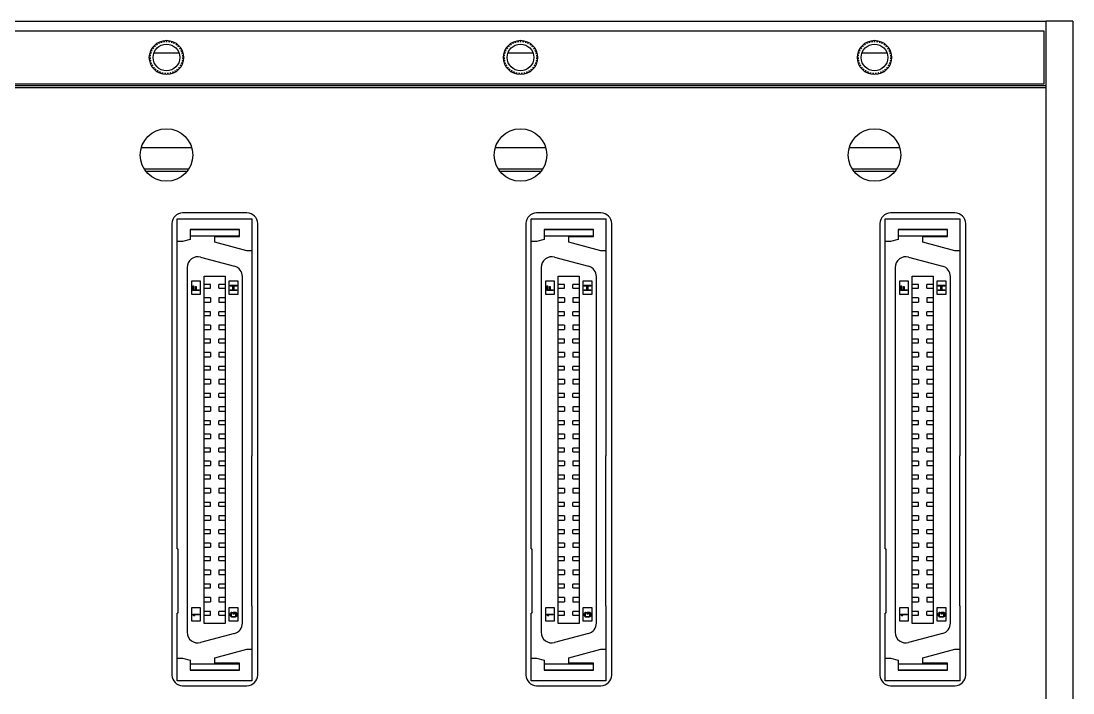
# Model space of a CAD drawing. Header units: inches. Extents: x 3 to 406, y 5 to 135.
# Drawn here: x 305.3 to 403.4, y 72 to 134.7 of the extents above; entities that cross this region are included whole.
import ezdxf

# ---------------------------------------------------------------- set-up
doc = ezdxf.new("R2010")
doc.units = ezdxf.units.IN
doc.header["$LTSCALE"] = 1.21
doc.header["$MEASUREMENT"] = 0
doc.linetypes.add('HIDDEN', pattern=[0.2, 0.1, -0.1])
for name, color, linetype in [('BSE72C_PCB_ADXF_CONTINUOUS_LINE', 7, 'CONTINUOUS'), ('BSEJ72C_4_001_DXF_HIDDEN_LINE', 7, 'CONTINUOUS'), ('BSEJ72C_4_00DXF_CONTINUOUS_LINE', 7, 'CONTINUOUS'), ('BSMJ712_4_00DXF_CONTINUOUS_LINE', 7, 'CONTINUOUS'), ('TE_1734101_5DXF_CONTINUOUS_LINE', 7, 'CONTINUOUS')]:
    doc.layers.add(name, color=color, linetype=linetype)

msp = doc.modelspace()

# ---------------------------------------------------------------- linework, layer by layer
at = {"layer": 'BSE72C_PCB_ADXF_CONTINUOUS_LINE', "color": 7, "linetype": 'Continuous'}
for p, q in [((316.964, 120.68), (320.829, 120.68)), ((349.964, 120.68), (353.829, 120.68)), ((382.964, 120.68), (386.829, 120.68))]:
    msp.add_line(p, q, dxfattribs=at)
at = {"layer": 'BSEJ72C_4_001_DXF_HIDDEN_LINE', "color": 8, "linetype": 'HIDDEN'}
for centre in [(318.896, 131.28), (351.896, 131.28), (384.896, 131.28)]:
    msp.add_circle(centre, 1.5, dxfattribs=at)
at = {"layer": 'BSEJ72C_4_00DXF_CONTINUOUS_LINE', "color": 7, "linetype": 'Continuous'}
for p, q in [((5.896, 134.68), (400.896, 134.68)), ((6.096, 133.78), (400.696, 133.78)), ((400.696, 133.78), (400.696, 128.78)), ((320.077, 131.68), (317.716, 131.68)), ((353.077, 131.68), (350.716, 131.68)), ((386.077, 131.68), (383.716, 131.68)), ((5.896, 128.68), (400.896, 128.68)), ((5.896, 128.48), (400.896, 128.48)), ((400.696, 128.78), (6.096, 128.78)), ((316.553, 122.88), (321.24, 122.88)), ((349.553, 122.88), (354.24, 122.88)), ((382.553, 122.88), (387.24, 122.88)), ((316.824, 120.88), (320.969, 120.88)), ((349.824, 120.88), (353.969, 120.88)), ((382.824, 120.88), (386.969, 120.88)), ((326.396, 116.78), (320.396, 116.78)), ((359.396, 116.78), (353.396, 116.78)), ((392.396, 116.78), (386.396, 116.78)), ((319.396, 115.78), (319.396, 73.68)), ((327.396, 73.68), (327.396, 115.78)), ((352.396, 115.78), (352.396, 73.68)), ((360.396, 73.68), (360.396, 115.78)), ((385.396, 115.78), (385.396, 73.68)), ((393.396, 73.68), (393.396, 115.78)), ((320.396, 72.68), (326.396, 72.68)), ((353.396, 72.68), (359.396, 72.68)), ((386.396, 72.68), (392.396, 72.68))]:
    msp.add_line(p, q, dxfattribs=at)
for centre, radius in [((318.896, 131.28), 1.6), ((318.896, 131.28), 1.25), ((351.896, 131.28), 1.6), ((351.896, 131.28), 1.25), ((384.896, 131.28), 1.6), ((384.896, 131.28), 1.25), ((318.896, 122.18), 2.45), ((351.896, 122.18), 2.45), ((384.896, 122.18), 2.45)]:
    msp.add_circle(centre, radius, dxfattribs=at)
for centre, radius, start, end in [((317.889, 130.059), 1.62, 90.00216, 96.40108), ((319.903, 130.059), 1.62, 83.59892, 89.99784), ((350.889, 130.059), 1.62, 90.00216, 96.40108), ((352.903, 130.059), 1.62, 83.59892, 89.99784), ((383.889, 130.059), 1.62, 90.00216, 96.40108), ((385.903, 130.059), 1.62, 83.59892, 89.99784), ((320.396, 115.78), 1, 90, 180), ((326.396, 115.78), 1, 0, 90), ((353.396, 115.78), 1, 90, 180), ((359.396, 115.78), 1, 0, 90), ((386.396, 115.78), 1, 90, 180), ((392.396, 115.78), 1, 0, 90), ((320.396, 73.68), 1, 180, 270), ((326.396, 73.68), 1, 270, 0), ((353.396, 73.68), 1, 180, 270), ((359.396, 73.68), 1, 270, 0), ((386.396, 73.68), 1, 180, 270), ((392.396, 73.68), 1, 270, 0)]:
    msp.add_arc(centre, radius, start, end, dxfattribs=at)
at = {"layer": 'BSMJ712_4_00DXF_CONTINUOUS_LINE', "color": 7, "linetype": 'Continuous'}
for p, q in [((403.396, 134.68), (400.896, 134.68)), ((400.896, 4.68), (400.896, 134.68)), ((400.896, 4.68), (400.896, 134.68)), ((403.396, 134.68), (403.396, 20.68))]:
    msp.add_line(p, q, dxfattribs=at)
at = {"layer": 'TE_1734101_5DXF_CONTINUOUS_LINE', "color": 7, "linetype": 'Continuous'}
for p, q in [((319.896, 116.23), (326.896, 116.23)), ((319.896, 85.44), (319.896, 116.23)), ((326.896, 94.13), (326.896, 116.23)), ((352.896, 116.23), (359.896, 116.23)), ((352.896, 85.44), (352.896, 116.23)), ((359.896, 94.13), (359.896, 116.23)), ((385.896, 116.23), (392.896, 116.23)), ((385.896, 85.44), (385.896, 116.23)), ((392.896, 94.13), (392.896, 116.23)), ((325.696, 115.235), (321.096, 115.235)), ((321.096, 115.235), (321.096, 114.31)), ((325.696, 115.195), (321.096, 115.195)), ((325.696, 114.585), (325.696, 115.235)), ((358.696, 115.235), (354.096, 115.235)), ((354.096, 115.235), (354.096, 114.31)), ((358.696, 115.195), (354.096, 115.195)), ((358.696, 114.585), (358.696, 115.235)), ((391.696, 115.235), (387.096, 115.235)), ((387.096, 115.235), (387.096, 114.31)), ((391.696, 115.195), (387.096, 115.195)), ((391.696, 114.585), (391.696, 115.235)), ((320.396, 114.122), (319.896, 114.122)), ((321.096, 114.31), (320.396, 114.122)), ((325.696, 114.624), (321.096, 114.624)), ((323.396, 114.585), (325.696, 114.585)), ((323.396, 114.063), (323.396, 114.585)), ((326.396, 113.259), (323.396, 114.063)), ((353.396, 114.122), (352.896, 114.122)), ((354.096, 114.31), (353.396, 114.122)), ((358.696, 114.624), (354.096, 114.624)), ((356.396, 114.585), (358.696, 114.585)), ((356.396, 114.063), (356.396, 114.585)), ((359.396, 113.259), (356.396, 114.063)), ((386.396, 114.122), (385.896, 114.122)), ((387.096, 114.31), (386.396, 114.122)), ((391.696, 114.624), (387.096, 114.624)), ((389.396, 114.585), (391.696, 114.585)), ((389.396, 114.063), (389.396, 114.585)), ((392.396, 113.259), (389.396, 114.063)), ((326.896, 113.259), (326.396, 113.259)), ((359.896, 113.259), (359.396, 113.259)), ((392.896, 113.259), (392.396, 113.259)), ((322.08, 112.656), (325.23, 111.812)), ((355.08, 112.656), (358.23, 111.812)), ((388.08, 112.656), (391.23, 111.812)), ((320.821, 111.69), (320.821, 77.67)), ((322.421, 110.87), (324.371, 110.87)), ((322.421, 78.49), (322.421, 110.87)), ((324.371, 110.87), (324.371, 78.49)), ((325.971, 78.514), (325.971, 110.846)), ((353.821, 111.69), (353.821, 77.67)), ((355.421, 110.87), (357.371, 110.87)), ((355.421, 78.49), (355.421, 110.87)), ((357.371, 110.87), (357.371, 78.49)), ((358.971, 78.514), (358.971, 110.846)), ((386.821, 111.69), (386.821, 77.67)), ((388.421, 110.87), (390.371, 110.87)), ((388.421, 78.49), (388.421, 110.87)), ((390.371, 110.87), (390.371, 78.49)), ((391.971, 78.514), (391.971, 110.846)), ((321.246, 110.45), (322.046, 110.45)), ((321.246, 109.18), (321.246, 110.45)), ((321.346, 109.98), (321.423, 109.98)), ((321.346, 109.53), (321.346, 109.98)), ((321.423, 109.98), (321.423, 109.605)), ((321.589, 109.93), (321.665, 109.93)), ((321.589, 109.605), (321.589, 109.93)), ((321.665, 109.93), (321.665, 109.605)), ((322.046, 110.45), (322.046, 109.18)), ((323.006, 110.09), (322.421, 110.09)), ((323.006, 109.75), (323.006, 110.09)), ((324.371, 110.09), (323.786, 110.09)), ((323.786, 109.75), (323.786, 110.09)), ((324.746, 110.45), (325.546, 110.45)), ((324.746, 109.18), (324.746, 110.45)), ((324.846, 110.03), (325.446, 110.03)), ((324.846, 109.955), (324.846, 110.03)), ((325.089, 109.955), (324.846, 109.955)), ((325.089, 109.605), (325.089, 109.955)), ((325.446, 109.955), (325.165, 109.955)), ((325.165, 109.955), (325.165, 109.605)), ((325.446, 110.03), (325.446, 109.955)), ((325.546, 110.45), (325.546, 109.18)), ((354.246, 110.45), (355.046, 110.45)), ((354.246, 109.18), (354.246, 110.45)), ((354.346, 109.98), (354.423, 109.98)), ((354.346, 109.53), (354.346, 109.98)), ((354.423, 109.98), (354.423, 109.605)), ((354.589, 109.93), (354.665, 109.93)), ((354.589, 109.605), (354.589, 109.93)), ((354.665, 109.93), (354.665, 109.605)), ((355.046, 110.45), (355.046, 109.18)), ((356.006, 110.09), (355.421, 110.09)), ((356.006, 109.75), (356.006, 110.09)), ((357.371, 110.09), (356.786, 110.09)), ((356.786, 109.75), (356.786, 110.09)), ((357.746, 110.45), (358.546, 110.45)), ((357.746, 109.18), (357.746, 110.45)), ((357.846, 110.03), (358.446, 110.03)), ((357.846, 109.955), (357.846, 110.03)), ((358.089, 109.955), (357.846, 109.955)), ((358.089, 109.605), (358.089, 109.955)), ((358.446, 109.955), (358.165, 109.955)), ((358.165, 109.955), (358.165, 109.605)), ((358.446, 110.03), (358.446, 109.955)), ((358.546, 110.45), (358.546, 109.18)), ((387.246, 110.45), (388.046, 110.45)), ((387.246, 109.18), (387.246, 110.45)), ((387.346, 109.98), (387.423, 109.98)), ((387.346, 109.53), (387.346, 109.98)), ((387.423, 109.98), (387.423, 109.605)), ((387.589, 109.93), (387.665, 109.93)), ((387.589, 109.605), (387.589, 109.93)), ((387.665, 109.93), (387.665, 109.605)), ((388.046, 110.45), (388.046, 109.18)), ((389.006, 110.09), (388.421, 110.09)), ((389.006, 109.75), (389.006, 110.09)), ((390.371, 110.09), (389.786, 110.09)), ((389.786, 109.75), (389.786, 110.09)), ((390.746, 110.45), (391.546, 110.45)), ((390.746, 109.18), (390.746, 110.45)), ((390.846, 110.03), (391.446, 110.03)), ((390.846, 109.955), (390.846, 110.03)), ((391.089, 109.955), (390.846, 109.955)), ((391.089, 109.605), (391.089, 109.955)), ((391.446, 109.955), (391.165, 109.955)), ((391.165, 109.955), (391.165, 109.605)), ((391.446, 110.03), (391.446, 109.955)), ((391.546, 110.45), (391.546, 109.18)), ((322.046, 109.18), (321.246, 109.18)), ((321.946, 109.53), (321.346, 109.53)), ((321.423, 109.605), (321.589, 109.605)), ((321.665, 109.605), (321.946, 109.605)), ((321.946, 109.605), (321.946, 109.53)), ((322.421, 109.75), (323.006, 109.75)), ((323.006, 108.85), (322.421, 108.85)), ((323.006, 108.85), (323.006, 108.45)), ((323.786, 109.75), (324.371, 109.75)), ((324.371, 108.85), (323.786, 108.85)), ((323.786, 108.85), (323.786, 108.45)), ((325.546, 109.18), (324.746, 109.18)), ((324.846, 109.605), (325.089, 109.605)), ((324.846, 109.53), (324.846, 109.605)), ((325.446, 109.53), (324.846, 109.53)), ((325.165, 109.605), (325.446, 109.605)), ((325.446, 109.605), (325.446, 109.53)), ((355.046, 109.18), (354.246, 109.18)), ((354.946, 109.53), (354.346, 109.53)), ((354.423, 109.605), (354.589, 109.605)), ((354.665, 109.605), (354.946, 109.605)), ((354.946, 109.605), (354.946, 109.53)), ((355.421, 109.75), (356.006, 109.75)), ((356.006, 108.85), (355.421, 108.85)), ((356.006, 108.85), (356.006, 108.45)), ((356.786, 109.75), (357.371, 109.75)), ((357.371, 108.85), (356.786, 108.85)), ((356.786, 108.85), (356.786, 108.45)), ((358.546, 109.18), (357.746, 109.18)), ((357.846, 109.605), (358.089, 109.605)), ((357.846, 109.53), (357.846, 109.605)), ((358.446, 109.53), (357.846, 109.53)), ((358.165, 109.605), (358.446, 109.605)), ((358.446, 109.605), (358.446, 109.53)), ((388.046, 109.18), (387.246, 109.18)), ((387.946, 109.53), (387.346, 109.53)), ((387.423, 109.605), (387.589, 109.605)), ((387.665, 109.605), (387.946, 109.605)), ((387.946, 109.605), (387.946, 109.53)), ((388.421, 109.75), (389.006, 109.75)), ((389.006, 108.85), (388.421, 108.85)), ((389.006, 108.85), (389.006, 108.45)), ((389.786, 109.75), (390.371, 109.75)), ((390.371, 108.85), (389.786, 108.85)), ((389.786, 108.85), (389.786, 108.45)), ((391.546, 109.18), (390.746, 109.18)), ((390.846, 109.605), (391.089, 109.605)), ((390.846, 109.53), (390.846, 109.605)), ((391.446, 109.53), (390.846, 109.53)), ((391.165, 109.605), (391.446, 109.605)), ((391.446, 109.605), (391.446, 109.53)), ((322.421, 108.45), (323.006, 108.45)), ((323.786, 108.45), (324.371, 108.45)), ((355.421, 108.45), (356.006, 108.45)), ((356.786, 108.45), (357.371, 108.45)), ((388.421, 108.45), (389.006, 108.45)), ((389.786, 108.45), (390.371, 108.45)), ((323.006, 107.55), (322.421, 107.55)), ((322.421, 107.21), (323.006, 107.21)), ((323.006, 107.21), (323.006, 107.55)), ((324.371, 107.55), (323.786, 107.55)), ((323.786, 107.21), (323.786, 107.55)), ((323.786, 107.21), (324.371, 107.21)), ((356.006, 107.55), (355.421, 107.55)), ((355.421, 107.21), (356.006, 107.21)), ((356.006, 107.21), (356.006, 107.55)), ((357.371, 107.55), (356.786, 107.55)), ((356.786, 107.21), (356.786, 107.55)), ((356.786, 107.21), (357.371, 107.21)), ((389.006, 107.55), (388.421, 107.55)), ((388.421, 107.21), (389.006, 107.21)), ((389.006, 107.21), (389.006, 107.55)), ((390.371, 107.55), (389.786, 107.55)), ((389.786, 107.21), (389.786, 107.55)), ((389.786, 107.21), (390.371, 107.21)), ((323.006, 106.31), (322.421, 106.31)), ((322.421, 105.91), (323.006, 105.91)), ((323.006, 106.31), (323.006, 105.91)), ((324.371, 106.31), (323.786, 106.31)), ((323.786, 106.31), (323.786, 105.91)), ((323.786, 105.91), (324.371, 105.91)), ((356.006, 106.31), (355.421, 106.31)), ((355.421, 105.91), (356.006, 105.91)), ((356.006, 106.31), (356.006, 105.91)), ((357.371, 106.31), (356.786, 106.31)), ((356.786, 106.31), (356.786, 105.91)), ((356.786, 105.91), (357.371, 105.91)), ((389.006, 106.31), (388.421, 106.31)), ((388.421, 105.91), (389.006, 105.91)), ((389.006, 106.31), (389.006, 105.91)), ((390.371, 106.31), (389.786, 106.31)), ((389.786, 106.31), (389.786, 105.91)), ((389.786, 105.91), (390.371, 105.91)), ((323.006, 105.01), (322.421, 105.01)), ((323.006, 104.67), (323.006, 105.01)), ((324.371, 105.01), (323.786, 105.01)), ((323.786, 104.67), (323.786, 105.01)), ((356.006, 105.01), (355.421, 105.01)), ((356.006, 104.67), (356.006, 105.01)), ((357.371, 105.01), (356.786, 105.01)), ((356.786, 104.67), (356.786, 105.01)), ((389.006, 105.01), (388.421, 105.01)), ((389.006, 104.67), (389.006, 105.01)), ((390.371, 105.01), (389.786, 105.01)), ((389.786, 104.67), (389.786, 105.01)), ((322.421, 104.67), (323.006, 104.67)), ((323.786, 104.67), (324.371, 104.67)), ((355.421, 104.67), (356.006, 104.67)), ((356.786, 104.67), (357.371, 104.67)), ((388.421, 104.67), (389.006, 104.67)), ((389.786, 104.67), (390.371, 104.67)), ((323.006, 103.77), (322.421, 103.77)), ((322.421, 103.37), (323.006, 103.37)), ((323.006, 103.77), (323.006, 103.37)), ((324.371, 103.77), (323.786, 103.77)), ((323.786, 103.77), (323.786, 103.37)), ((323.786, 103.37), (324.371, 103.37)), ((356.006, 103.77), (355.421, 103.77)), ((355.421, 103.37), (356.006, 103.37)), ((356.006, 103.77), (356.006, 103.37)), ((357.371, 103.77), (356.786, 103.77)), ((356.786, 103.77), (356.786, 103.37)), ((356.786, 103.37), (357.371, 103.37)), ((389.006, 103.77), (388.421, 103.77)), ((388.421, 103.37), (389.006, 103.37)), ((389.006, 103.77), (389.006, 103.37)), ((390.371, 103.77), (389.786, 103.77)), ((389.786, 103.77), (389.786, 103.37)), ((389.786, 103.37), (390.371, 103.37)), ((323.006, 102.47), (322.421, 102.47)), ((322.421, 102.13), (323.006, 102.13)), ((323.006, 102.13), (323.006, 102.47)), ((324.371, 102.47), (323.786, 102.47)), ((323.786, 102.13), (323.786, 102.47)), ((323.786, 102.13), (324.371, 102.13)), ((356.006, 102.47), (355.421, 102.47)), ((355.421, 102.13), (356.006, 102.13)), ((356.006, 102.13), (356.006, 102.47)), ((357.371, 102.47), (356.786, 102.47)), ((356.786, 102.13), (356.786, 102.47)), ((356.786, 102.13), (357.371, 102.13)), ((389.006, 102.47), (388.421, 102.47)), ((388.421, 102.13), (389.006, 102.13)), ((389.006, 102.13), (389.006, 102.47)), ((390.371, 102.47), (389.786, 102.47)), ((389.786, 102.13), (389.786, 102.47)), ((389.786, 102.13), (390.371, 102.13)), ((323.006, 101.23), (322.421, 101.23)), ((323.006, 101.23), (323.006, 100.83)), ((324.371, 101.23), (323.786, 101.23)), ((323.786, 101.23), (323.786, 100.83)), ((356.006, 101.23), (355.421, 101.23)), ((356.006, 101.23), (356.006, 100.83)), ((357.371, 101.23), (356.786, 101.23)), ((356.786, 101.23), (356.786, 100.83)), ((389.006, 101.23), (388.421, 101.23)), ((389.006, 101.23), (389.006, 100.83)), ((390.371, 101.23), (389.786, 101.23)), ((389.786, 101.23), (389.786, 100.83)), ((322.421, 100.83), (323.006, 100.83)), ((323.786, 100.83), (324.371, 100.83)), ((355.421, 100.83), (356.006, 100.83)), ((356.786, 100.83), (357.371, 100.83)), ((388.421, 100.83), (389.006, 100.83)), ((389.786, 100.83), (390.371, 100.83)), ((323.006, 99.93), (322.421, 99.93)), ((322.421, 99.59), (323.006, 99.59)), ((323.006, 99.59), (323.006, 99.93)), ((324.371, 99.93), (323.786, 99.93)), ((323.786, 99.59), (323.786, 99.93)), ((323.786, 99.59), (324.371, 99.59)), ((356.006, 99.93), (355.421, 99.93)), ((355.421, 99.59), (356.006, 99.59)), ((356.006, 99.59), (356.006, 99.93)), ((357.371, 99.93), (356.786, 99.93)), ((356.786, 99.59), (356.786, 99.93)), ((356.786, 99.59), (357.371, 99.59)), ((389.006, 99.93), (388.421, 99.93)), ((388.421, 99.59), (389.006, 99.59)), ((389.006, 99.59), (389.006, 99.93)), ((390.371, 99.93), (389.786, 99.93)), ((389.786, 99.59), (389.786, 99.93)), ((389.786, 99.59), (390.371, 99.59)), ((323.006, 98.69), (322.421, 98.69)), ((322.421, 98.29), (323.006, 98.29)), ((323.006, 98.69), (323.006, 98.29)), ((324.371, 98.69), (323.786, 98.69)), ((323.786, 98.69), (323.786, 98.29)), ((323.786, 98.29), (324.371, 98.29)), ((356.006, 98.69), (355.421, 98.69)), ((355.421, 98.29), (356.006, 98.29)), ((356.006, 98.69), (356.006, 98.29)), ((357.371, 98.69), (356.786, 98.69)), ((356.786, 98.69), (356.786, 98.29)), ((356.786, 98.29), (357.371, 98.29)), ((389.006, 98.69), (388.421, 98.69)), ((388.421, 98.29), (389.006, 98.29)), ((389.006, 98.69), (389.006, 98.29)), ((390.371, 98.69), (389.786, 98.69)), ((389.786, 98.69), (389.786, 98.29)), ((389.786, 98.29), (390.371, 98.29)), ((323.006, 97.39), (322.421, 97.39)), ((323.006, 97.05), (323.006, 97.39)), ((324.371, 97.39), (323.786, 97.39)), ((323.786, 97.05), (323.786, 97.39)), ((356.006, 97.39), (355.421, 97.39)), ((356.006, 97.05), (356.006, 97.39)), ((357.371, 97.39), (356.786, 97.39)), ((356.786, 97.05), (356.786, 97.39)), ((389.006, 97.39), (388.421, 97.39)), ((389.006, 97.05), (389.006, 97.39)), ((390.371, 97.39), (389.786, 97.39)), ((389.786, 97.05), (389.786, 97.39)), ((322.421, 97.05), (323.006, 97.05)), ((323.006, 96.15), (322.421, 96.15)), ((323.006, 96.15), (323.006, 95.75)), ((323.786, 97.05), (324.371, 97.05)), ((324.371, 96.15), (323.786, 96.15)), ((323.786, 96.15), (323.786, 95.75)), ((355.421, 97.05), (356.006, 97.05)), ((356.006, 96.15), (355.421, 96.15)), ((356.006, 96.15), (356.006, 95.75)), ((356.786, 97.05), (357.371, 97.05)), ((357.371, 96.15), (356.786, 96.15)), ((356.786, 96.15), (356.786, 95.75)), ((388.421, 97.05), (389.006, 97.05)), ((389.006, 96.15), (388.421, 96.15)), ((389.006, 96.15), (389.006, 95.75)), ((389.786, 97.05), (390.371, 97.05)), ((390.371, 96.15), (389.786, 96.15)), ((389.786, 96.15), (389.786, 95.75)), ((322.421, 95.75), (323.006, 95.75)), ((323.786, 95.75), (324.371, 95.75)), ((355.421, 95.75), (356.006, 95.75)), ((356.786, 95.75), (357.371, 95.75)), ((388.421, 95.75), (389.006, 95.75)), ((389.786, 95.75), (390.371, 95.75)), ((323.006, 94.85), (322.421, 94.85)), ((322.421, 94.51), (323.006, 94.51)), ((323.006, 94.51), (323.006, 94.85)), ((324.371, 94.85), (323.786, 94.85)), ((323.786, 94.51), (323.786, 94.85)), ((323.786, 94.51), (324.371, 94.51)), ((356.006, 94.85), (355.421, 94.85)), ((355.421, 94.51), (356.006, 94.51)), ((356.006, 94.51), (356.006, 94.85)), ((357.371, 94.85), (356.786, 94.85)), ((356.786, 94.51), (356.786, 94.85)), ((356.786, 94.51), (357.371, 94.51)), ((389.006, 94.85), (388.421, 94.85)), ((388.421, 94.51), (389.006, 94.51)), ((389.006, 94.51), (389.006, 94.85)), ((390.371, 94.85), (389.786, 94.85)), ((389.786, 94.51), (389.786, 94.85)), ((389.786, 94.51), (390.371, 94.51)), ((323.006, 93.61), (322.421, 93.61)), ((322.421, 93.21), (323.006, 93.21)), ((323.006, 93.61), (323.006, 93.21)), ((324.371, 93.61), (323.786, 93.61)), ((323.786, 93.61), (323.786, 93.21)), ((323.786, 93.21), (324.371, 93.21)), ((326.841, 94.13), (326.896, 94.13)), ((326.841, 80.13), (326.841, 94.13)), ((356.006, 93.61), (355.421, 93.61)), ((355.421, 93.21), (356.006, 93.21)), ((356.006, 93.61), (356.006, 93.21)), ((357.371, 93.61), (356.786, 93.61)), ((356.786, 93.61), (356.786, 93.21)), ((356.786, 93.21), (357.371, 93.21)), ((359.841, 94.13), (359.896, 94.13)), ((359.841, 80.13), (359.841, 94.13)), ((389.006, 93.61), (388.421, 93.61)), ((388.421, 93.21), (389.006, 93.21)), ((389.006, 93.61), (389.006, 93.21)), ((390.371, 93.61), (389.786, 93.61)), ((389.786, 93.61), (389.786, 93.21)), ((389.786, 93.21), (390.371, 93.21)), ((392.841, 94.13), (392.896, 94.13)), ((392.841, 80.13), (392.841, 94.13)), ((323.006, 92.31), (322.421, 92.31)), ((323.006, 91.97), (323.006, 92.31)), ((324.371, 92.31), (323.786, 92.31)), ((323.786, 91.97), (323.786, 92.31)), ((356.006, 92.31), (355.421, 92.31)), ((356.006, 91.97), (356.006, 92.31)), ((357.371, 92.31), (356.786, 92.31)), ((356.786, 91.97), (356.786, 92.31)), ((389.006, 92.31), (388.421, 92.31)), ((389.006, 91.97), (389.006, 92.31)), ((390.371, 92.31), (389.786, 92.31)), ((389.786, 91.97), (389.786, 92.31)), ((322.421, 91.97), (323.006, 91.97)), ((323.786, 91.97), (324.371, 91.97)), ((355.421, 91.97), (356.006, 91.97)), ((356.786, 91.97), (357.371, 91.97)), ((388.421, 91.97), (389.006, 91.97)), ((389.786, 91.97), (390.371, 91.97)), ((323.006, 91.07), (322.421, 91.07)), ((322.421, 90.67), (323.006, 90.67)), ((323.006, 91.07), (323.006, 90.67)), ((324.371, 91.07), (323.786, 91.07)), ((323.786, 91.07), (323.786, 90.67)), ((323.786, 90.67), (324.371, 90.67)), ((356.006, 91.07), (355.421, 91.07)), ((355.421, 90.67), (356.006, 90.67)), ((356.006, 91.07), (356.006, 90.67)), ((357.371, 91.07), (356.786, 91.07)), ((356.786, 91.07), (356.786, 90.67)), ((356.786, 90.67), (357.371, 90.67)), ((389.006, 91.07), (388.421, 91.07)), ((388.421, 90.67), (389.006, 90.67)), ((389.006, 91.07), (389.006, 90.67)), ((390.371, 91.07), (389.786, 91.07)), ((389.786, 91.07), (389.786, 90.67)), ((389.786, 90.67), (390.371, 90.67)), ((323.006, 89.77), (322.421, 89.77)), ((322.421, 89.43), (323.006, 89.43)), ((323.006, 89.43), (323.006, 89.77)), ((324.371, 89.77), (323.786, 89.77)), ((323.786, 89.43), (323.786, 89.77)), ((323.786, 89.43), (324.371, 89.43)), ((356.006, 89.77), (355.421, 89.77)), ((355.421, 89.43), (356.006, 89.43)), ((356.006, 89.43), (356.006, 89.77)), ((357.371, 89.77), (356.786, 89.77)), ((356.786, 89.43), (356.786, 89.77)), ((356.786, 89.43), (357.371, 89.43)), ((389.006, 89.77), (388.421, 89.77)), ((388.421, 89.43), (389.006, 89.43)), ((389.006, 89.43), (389.006, 89.77)), ((390.371, 89.77), (389.786, 89.77)), ((389.786, 89.43), (389.786, 89.77)), ((389.786, 89.43), (390.371, 89.43)), ((323.006, 88.53), (322.421, 88.53)), ((323.006, 88.53), (323.006, 88.13)), ((324.371, 88.53), (323.786, 88.53)), ((323.786, 88.53), (323.786, 88.13)), ((356.006, 88.53), (355.421, 88.53)), ((356.006, 88.53), (356.006, 88.13)), ((357.371, 88.53), (356.786, 88.53)), ((356.786, 88.53), (356.786, 88.13)), ((389.006, 88.53), (388.421, 88.53)), ((389.006, 88.53), (389.006, 88.13)), ((390.371, 88.53), (389.786, 88.53)), ((389.786, 88.53), (389.786, 88.13)), ((322.421, 88.13), (323.006, 88.13)), ((323.786, 88.13), (324.371, 88.13)), ((355.421, 88.13), (356.006, 88.13)), ((356.786, 88.13), (357.371, 88.13)), ((388.421, 88.13), (389.006, 88.13)), ((389.786, 88.13), (390.371, 88.13)), ((323.006, 87.23), (322.421, 87.23)), ((322.421, 86.89), (323.006, 86.89)), ((323.006, 86.89), (323.006, 87.23)), ((324.371, 87.23), (323.786, 87.23)), ((323.786, 86.89), (323.786, 87.23)), ((323.786, 86.89), (324.371, 86.89)), ((356.006, 87.23), (355.421, 87.23)), ((355.421, 86.89), (356.006, 86.89)), ((356.006, 86.89), (356.006, 87.23)), ((357.371, 87.23), (356.786, 87.23)), ((356.786, 86.89), (356.786, 87.23)), ((356.786, 86.89), (357.371, 86.89)), ((389.006, 87.23), (388.421, 87.23)), ((388.421, 86.89), (389.006, 86.89)), ((389.006, 86.89), (389.006, 87.23)), ((390.371, 87.23), (389.786, 87.23)), ((389.786, 86.89), (389.786, 87.23)), ((389.786, 86.89), (390.371, 86.89)), ((319.896, 85.44), (319.951, 85.44)), ((319.951, 85.44), (319.951, 79.44)), ((323.006, 85.99), (322.421, 85.99)), ((322.421, 85.59), (323.006, 85.59)), ((323.006, 85.99), (323.006, 85.59)), ((324.371, 85.99), (323.786, 85.99)), ((323.786, 85.99), (323.786, 85.59)), ((323.786, 85.59), (324.371, 85.59)), ((352.896, 85.44), (352.951, 85.44)), ((352.951, 85.44), (352.951, 79.44)), ((356.006, 85.99), (355.421, 85.99)), ((355.421, 85.59), (356.006, 85.59)), ((356.006, 85.99), (356.006, 85.59)), ((357.371, 85.99), (356.786, 85.99)), ((356.786, 85.99), (356.786, 85.59)), ((356.786, 85.59), (357.371, 85.59)), ((385.896, 85.44), (385.951, 85.44)), ((385.951, 85.44), (385.951, 79.44)), ((389.006, 85.99), (388.421, 85.99)), ((388.421, 85.59), (389.006, 85.59)), ((389.006, 85.99), (389.006, 85.59)), ((390.371, 85.99), (389.786, 85.99)), ((389.786, 85.99), (389.786, 85.59)), ((389.786, 85.59), (390.371, 85.59)), ((323.006, 84.69), (322.421, 84.69)), ((322.421, 84.35), (323.006, 84.35)), ((323.006, 84.35), (323.006, 84.69)), ((324.371, 84.69), (323.786, 84.69)), ((323.786, 84.35), (323.786, 84.69)), ((323.786, 84.35), (324.371, 84.35)), ((356.006, 84.69), (355.421, 84.69)), ((355.421, 84.35), (356.006, 84.35)), ((356.006, 84.35), (356.006, 84.69)), ((357.371, 84.69), (356.786, 84.69)), ((356.786, 84.35), (356.786, 84.69)), ((356.786, 84.35), (357.371, 84.35)), ((389.006, 84.69), (388.421, 84.69)), ((388.421, 84.35), (389.006, 84.35)), ((389.006, 84.35), (389.006, 84.69)), ((390.371, 84.69), (389.786, 84.69)), ((389.786, 84.35), (389.786, 84.69)), ((389.786, 84.35), (390.371, 84.35)), ((323.006, 83.45), (322.421, 83.45)), ((323.006, 83.45), (323.006, 83.05)), ((324.371, 83.45), (323.786, 83.45)), ((323.786, 83.45), (323.786, 83.05)), ((356.006, 83.45), (355.421, 83.45)), ((356.006, 83.45), (356.006, 83.05)), ((357.371, 83.45), (356.786, 83.45)), ((356.786, 83.45), (356.786, 83.05)), ((389.006, 83.45), (388.421, 83.45)), ((389.006, 83.45), (389.006, 83.05)), ((390.371, 83.45), (389.786, 83.45)), ((389.786, 83.45), (389.786, 83.05)), ((322.421, 83.05), (323.006, 83.05)), ((323.786, 83.05), (324.371, 83.05)), ((355.421, 83.05), (356.006, 83.05)), ((356.786, 83.05), (357.371, 83.05)), ((388.421, 83.05), (389.006, 83.05)), ((389.786, 83.05), (390.371, 83.05)), ((323.006, 82.15), (322.421, 82.15)), ((322.421, 81.81), (323.006, 81.81)), ((323.006, 81.81), (323.006, 82.15)), ((324.371, 82.15), (323.786, 82.15)), ((323.786, 81.81), (323.786, 82.15)), ((323.786, 81.81), (324.371, 81.81)), ((356.006, 82.15), (355.421, 82.15)), ((355.421, 81.81), (356.006, 81.81)), ((356.006, 81.81), (356.006, 82.15)), ((357.371, 82.15), (356.786, 82.15)), ((356.786, 81.81), (356.786, 82.15)), ((356.786, 81.81), (357.371, 81.81)), ((389.006, 82.15), (388.421, 82.15)), ((388.421, 81.81), (389.006, 81.81)), ((389.006, 81.81), (389.006, 82.15)), ((390.371, 82.15), (389.786, 82.15)), ((389.786, 81.81), (389.786, 82.15)), ((389.786, 81.81), (390.371, 81.81)), ((323.006, 80.91), (322.421, 80.91)), ((322.421, 80.51), (323.006, 80.51)), ((323.006, 80.91), (323.006, 80.51)), ((324.371, 80.91), (323.786, 80.91)), ((323.786, 80.91), (323.786, 80.51)), ((323.786, 80.51), (324.371, 80.51)), ((356.006, 80.91), (355.421, 80.91)), ((355.421, 80.51), (356.006, 80.51)), ((356.006, 80.91), (356.006, 80.51)), ((357.371, 80.91), (356.786, 80.91)), ((356.786, 80.91), (356.786, 80.51)), ((356.786, 80.51), (357.371, 80.51)), ((389.006, 80.91), (388.421, 80.91)), ((388.421, 80.51), (389.006, 80.51)), ((389.006, 80.91), (389.006, 80.51)), ((390.371, 80.91), (389.786, 80.91)), ((389.786, 80.91), (389.786, 80.51)), ((389.786, 80.51), (390.371, 80.51)), ((319.951, 79.44), (319.896, 79.44)), ((319.896, 73.13), (319.896, 79.44)), ((321.246, 79.98), (322.046, 79.98)), ((321.246, 78.71), (321.246, 79.98)), ((322.046, 79.98), (322.046, 78.71)), ((323.006, 79.61), (322.421, 79.61)), ((323.006, 79.27), (323.006, 79.61)), ((324.371, 79.61), (323.786, 79.61)), ((323.786, 79.27), (323.786, 79.61)), ((324.746, 79.98), (325.546, 79.98)), ((324.746, 78.71), (324.746, 79.98)), ((324.846, 79.372), (324.859, 79.435)), ((324.859, 79.435), (324.885, 79.485)), ((324.885, 79.485), (324.936, 79.535)), ((324.936, 79.535), (325, 79.547)), ((324.961, 79.46), (324.936, 79.422)), ((325, 79.472), (324.961, 79.46)), ((325, 79.547), (325, 79.472)), ((325.114, 79.547), (325.306, 79.547)), ((325.114, 79.36), (325.114, 79.547)), ((325.293, 79.472), (325.191, 79.472)), ((325.191, 79.472), (325.191, 79.36)), ((325.331, 79.46), (325.293, 79.472)), ((325.306, 79.547), (325.357, 79.535)), ((325.357, 79.422), (325.331, 79.46)), ((325.357, 79.535), (325.408, 79.485)), ((325.408, 79.485), (325.434, 79.435)), ((325.434, 79.435), (325.446, 79.372)), ((325.546, 79.98), (325.546, 78.71)), ((326.896, 80.13), (326.841, 80.13)), ((326.896, 73.13), (326.896, 80.13)), ((352.951, 79.44), (352.896, 79.44)), ((352.896, 73.13), (352.896, 79.44)), ((354.246, 79.98), (355.046, 79.98)), ((354.246, 78.71), (354.246, 79.98)), ((355.046, 79.98), (355.046, 78.71)), ((356.006, 79.61), (355.421, 79.61)), ((356.006, 79.27), (356.006, 79.61)), ((357.371, 79.61), (356.786, 79.61)), ((356.786, 79.27), (356.786, 79.61)), ((357.746, 79.98), (358.546, 79.98)), ((357.746, 78.71), (357.746, 79.98)), ((357.846, 79.372), (357.859, 79.435)), ((357.859, 79.435), (357.885, 79.485)), ((357.885, 79.485), (357.936, 79.535)), ((357.936, 79.535), (358, 79.547)), ((357.961, 79.46), (357.936, 79.422)), ((358, 79.472), (357.961, 79.46)), ((358, 79.547), (358, 79.472)), ((358.114, 79.547), (358.306, 79.547)), ((358.114, 79.36), (358.114, 79.547)), ((358.293, 79.472), (358.191, 79.472)), ((358.191, 79.472), (358.191, 79.36)), ((358.331, 79.46), (358.293, 79.472)), ((358.306, 79.547), (358.357, 79.535)), ((358.357, 79.422), (358.331, 79.46)), ((358.357, 79.535), (358.408, 79.485)), ((358.408, 79.485), (358.434, 79.435)), ((358.434, 79.435), (358.446, 79.372)), ((358.546, 79.98), (358.546, 78.71)), ((359.896, 80.13), (359.841, 80.13)), ((359.896, 73.13), (359.896, 80.13)), ((385.951, 79.44), (385.896, 79.44)), ((385.896, 73.13), (385.896, 79.44)), ((387.246, 79.98), (388.046, 79.98)), ((387.246, 78.71), (387.246, 79.98)), ((388.046, 79.98), (388.046, 78.71)), ((389.006, 79.61), (388.421, 79.61)), ((389.006, 79.27), (389.006, 79.61)), ((390.371, 79.61), (389.786, 79.61)), ((389.786, 79.27), (389.786, 79.61)), ((390.746, 79.98), (391.546, 79.98)), ((390.746, 78.71), (390.746, 79.98)), ((390.846, 79.372), (390.859, 79.435)), ((390.859, 79.435), (390.885, 79.485)), ((390.885, 79.485), (390.936, 79.535)), ((390.936, 79.535), (391, 79.547)), ((390.961, 79.46), (390.936, 79.422)), ((391, 79.472), (390.961, 79.46)), ((391, 79.547), (391, 79.472)), ((391.114, 79.547), (391.306, 79.547)), ((391.114, 79.36), (391.114, 79.547)), ((391.293, 79.472), (391.191, 79.472)), ((391.191, 79.472), (391.191, 79.36)), ((391.331, 79.46), (391.293, 79.472)), ((391.306, 79.547), (391.357, 79.535)), ((391.357, 79.422), (391.331, 79.46)), ((391.357, 79.535), (391.408, 79.485)), ((391.408, 79.485), (391.434, 79.435)), ((391.434, 79.435), (391.446, 79.372)), ((391.546, 79.98), (391.546, 78.71)), ((392.896, 80.13), (392.841, 80.13)), ((392.896, 73.13), (392.896, 80.13)), ((322.046, 78.71), (321.246, 78.71)), ((321.346, 79.36), (321.946, 79.36)), ((321.346, 79.285), (321.346, 79.36)), ((321.436, 79.21), (321.346, 79.285)), ((321.538, 79.21), (321.436, 79.21)), ((321.946, 79.285), (321.448, 79.285)), ((321.448, 79.285), (321.538, 79.21)), ((321.946, 79.36), (321.946, 79.285)), ((322.421, 79.27), (323.006, 79.27)), ((324.371, 78.49), (322.421, 78.49)), ((323.786, 79.27), (324.371, 79.27)), ((325.546, 78.71), (324.746, 78.71)), ((324.846, 79.26), (324.846, 79.372)), ((324.859, 79.197), (324.846, 79.26)), ((324.885, 79.147), (324.859, 79.197)), ((324.936, 79.097), (324.885, 79.147)), ((324.936, 79.422), (324.923, 79.372)), ((324.923, 79.372), (324.923, 79.26)), ((324.923, 79.26), (324.936, 79.21)), ((324.936, 79.21), (324.961, 79.172)), ((324.987, 79.072), (324.936, 79.097)), ((324.961, 79.172), (325, 79.147)), ((325.051, 79.06), (324.987, 79.072)), ((325, 79.147), (325.051, 79.135)), ((325.051, 79.135), (325.242, 79.135)), ((325.242, 79.06), (325.051, 79.06)), ((325.191, 79.36), (325.114, 79.36)), ((325.242, 79.135), (325.293, 79.147)), ((325.306, 79.072), (325.242, 79.06)), ((325.293, 79.147), (325.331, 79.172)), ((325.357, 79.097), (325.306, 79.072)), ((325.331, 79.172), (325.357, 79.21)), ((325.37, 79.372), (325.357, 79.422)), ((325.357, 79.21), (325.37, 79.26)), ((325.408, 79.147), (325.357, 79.097)), ((325.37, 79.26), (325.37, 79.372)), ((325.434, 79.197), (325.408, 79.147)), ((325.446, 79.26), (325.434, 79.197)), ((325.446, 79.372), (325.446, 79.26)), ((355.046, 78.71), (354.246, 78.71)), ((354.346, 79.36), (354.946, 79.36)), ((354.346, 79.285), (354.346, 79.36)), ((354.436, 79.21), (354.346, 79.285)), ((354.538, 79.21), (354.436, 79.21)), ((354.946, 79.285), (354.448, 79.285)), ((354.448, 79.285), (354.538, 79.21)), ((354.946, 79.36), (354.946, 79.285)), ((355.421, 79.27), (356.006, 79.27)), ((357.371, 78.49), (355.421, 78.49)), ((356.786, 79.27), (357.371, 79.27)), ((358.546, 78.71), (357.746, 78.71)), ((357.846, 79.26), (357.846, 79.372)), ((357.859, 79.197), (357.846, 79.26)), ((357.885, 79.147), (357.859, 79.197)), ((357.936, 79.097), (357.885, 79.147)), ((357.936, 79.422), (357.923, 79.372)), ((357.923, 79.372), (357.923, 79.26)), ((357.923, 79.26), (357.936, 79.21)), ((357.936, 79.21), (357.961, 79.172)), ((357.987, 79.072), (357.936, 79.097)), ((357.961, 79.172), (358, 79.147)), ((358.051, 79.06), (357.987, 79.072)), ((358, 79.147), (358.051, 79.135)), ((358.051, 79.135), (358.242, 79.135)), ((358.242, 79.06), (358.051, 79.06)), ((358.191, 79.36), (358.114, 79.36)), ((358.242, 79.135), (358.293, 79.147)), ((358.306, 79.072), (358.242, 79.06)), ((358.293, 79.147), (358.331, 79.172)), ((358.357, 79.097), (358.306, 79.072)), ((358.331, 79.172), (358.357, 79.21)), ((358.37, 79.372), (358.357, 79.422)), ((358.357, 79.21), (358.37, 79.26)), ((358.408, 79.147), (358.357, 79.097)), ((358.37, 79.26), (358.37, 79.372)), ((358.434, 79.197), (358.408, 79.147)), ((358.446, 79.26), (358.434, 79.197)), ((358.446, 79.372), (358.446, 79.26)), ((388.046, 78.71), (387.246, 78.71)), ((387.346, 79.36), (387.946, 79.36)), ((387.346, 79.285), (387.346, 79.36)), ((387.436, 79.21), (387.346, 79.285)), ((387.538, 79.21), (387.436, 79.21)), ((387.946, 79.285), (387.448, 79.285)), ((387.448, 79.285), (387.538, 79.21)), ((387.946, 79.36), (387.946, 79.285)), ((388.421, 79.27), (389.006, 79.27)), ((390.371, 78.49), (388.421, 78.49)), ((389.786, 79.27), (390.371, 79.27)), ((391.546, 78.71), (390.746, 78.71)), ((390.846, 79.26), (390.846, 79.372)), ((390.859, 79.197), (390.846, 79.26)), ((390.885, 79.147), (390.859, 79.197)), ((390.936, 79.097), (390.885, 79.147)), ((390.936, 79.422), (390.923, 79.372)), ((390.923, 79.372), (390.923, 79.26)), ((390.923, 79.26), (390.936, 79.21)), ((390.936, 79.21), (390.961, 79.172)), ((390.987, 79.072), (390.936, 79.097)), ((390.961, 79.172), (391, 79.147)), ((391.051, 79.06), (390.987, 79.072)), ((391, 79.147), (391.051, 79.135)), ((391.051, 79.135), (391.242, 79.135)), ((391.242, 79.06), (391.051, 79.06)), ((391.191, 79.36), (391.114, 79.36)), ((391.242, 79.135), (391.293, 79.147)), ((391.306, 79.072), (391.242, 79.06)), ((391.293, 79.147), (391.331, 79.172)), ((391.357, 79.097), (391.306, 79.072)), ((391.331, 79.172), (391.357, 79.21)), ((391.37, 79.372), (391.357, 79.422)), ((391.357, 79.21), (391.37, 79.26)), ((391.408, 79.147), (391.357, 79.097)), ((391.37, 79.26), (391.37, 79.372)), ((391.434, 79.197), (391.408, 79.147)), ((391.446, 79.26), (391.434, 79.197)), ((391.446, 79.372), (391.446, 79.26)), ((325.23, 77.548), (322.08, 76.704)), ((358.23, 77.548), (355.08, 76.704)), ((391.23, 77.548), (388.08, 76.704)), ((323.396, 75.296), (326.396, 76.1)), ((326.396, 76.1), (326.896, 76.1)), ((356.396, 75.296), (359.396, 76.1)), ((359.396, 76.1), (359.896, 76.1)), ((389.396, 75.296), (392.396, 76.1)), ((392.396, 76.1), (392.896, 76.1)), ((319.896, 75.237), (320.396, 75.237)), ((320.396, 75.237), (321.096, 75.05)), ((321.096, 75.05), (321.096, 74.125)), ((321.096, 74.735), (325.696, 74.735)), ((323.396, 74.775), (323.396, 75.296)), ((325.696, 74.775), (323.396, 74.775)), ((325.696, 74.125), (325.696, 74.775)), ((352.896, 75.237), (353.396, 75.237)), ((353.396, 75.237), (354.096, 75.05)), ((354.096, 75.05), (354.096, 74.125)), ((354.096, 74.735), (358.696, 74.735)), ((356.396, 74.775), (356.396, 75.296)), ((358.696, 74.775), (356.396, 74.775)), ((358.696, 74.125), (358.696, 74.775)), ((385.896, 75.237), (386.396, 75.237)), ((386.396, 75.237), (387.096, 75.05)), ((387.096, 75.05), (387.096, 74.125)), ((387.096, 74.735), (391.696, 74.735)), ((389.396, 74.775), (389.396, 75.296)), ((391.696, 74.775), (389.396, 74.775)), ((391.696, 74.125), (391.696, 74.775)), ((321.096, 74.164), (325.696, 74.164)), ((321.096, 74.125), (325.696, 74.125)), ((354.096, 74.164), (358.696, 74.164)), ((354.096, 74.125), (358.696, 74.125)), ((387.096, 74.164), (391.696, 74.164)), ((387.096, 74.125), (391.696, 74.125)), ((326.896, 73.13), (319.896, 73.13)), ((359.896, 73.13), (352.896, 73.13)), ((392.896, 73.13), (385.896, 73.13))]:
    msp.add_line(p, q, dxfattribs=at)
for centre, start, end in [((321.821, 111.69), 75, 180), ((324.971, 110.846), 0, 75), ((354.821, 111.69), 75, 180), ((357.971, 110.846), 0, 75), ((387.821, 111.69), 75, 180), ((390.971, 110.846), 0, 75), ((324.971, 78.514), 285, 0), ((357.971, 78.514), 285, 0), ((390.971, 78.514), 285, 0), ((321.821, 77.67), 180, 285), ((354.821, 77.67), 180, 285), ((387.821, 77.67), 180, 285)]:
    msp.add_arc(centre, 1, start, end, dxfattribs=at)

doc.saveas('drawing.dxf')
